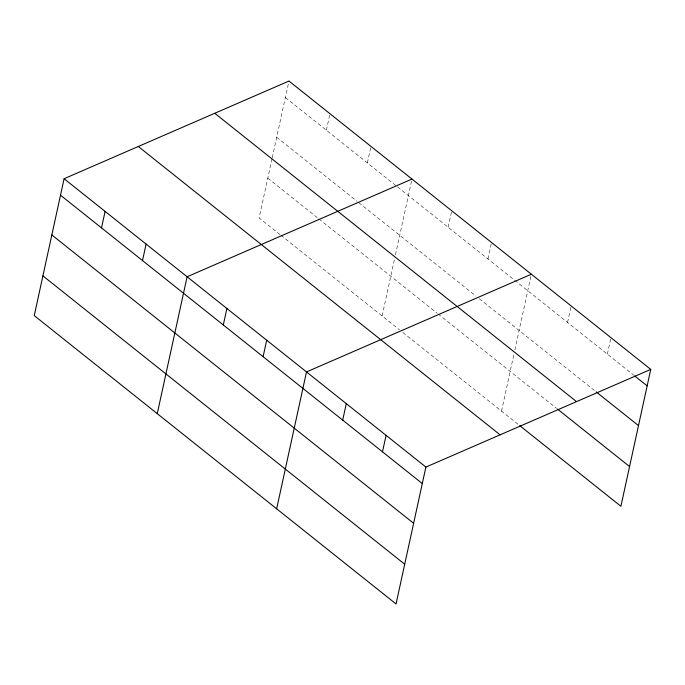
<?xml version="1.0" encoding="UTF-8"?>
<svg xmlns="http://www.w3.org/2000/svg" width="685" height="685" viewBox="0 0 685 685"><rect width="100%" height="100%" fill="white"/><g stroke="black" fill="none" stroke-linecap="round" stroke-linejoin="round"><path stroke-width="0.51" stroke-dasharray="3.42 2.57" d="M272.013 158.749L259.11 217.924L280.028 234.604M272.236 157.73L288.959 81.044M326.368 130.21L329.956 113.727M367.365 162.884L370.962 146.402M382.119 315.965L394.577 258.836M395.468 254.743L411.968 179.085M448.17 227.283L451.766 210.8M487.968 258.998L491.565 242.516M501.514 411.12L513.973 353.991M514.863 349.898L531.354 274.24M567.565 322.438L571.153 305.955M607.355 354.154L610.951 337.671M285.362 97.527L396.658 186.226M397.497 186.894L633.89 375.303M276.697 137.257L357.031 201.287M358.709 202.614L475.989 296.091M479.303 298.728L595.376 391.246M267.775 178.194L317.986 218.207M318.816 218.875L437.218 313.233M438.04 313.901L556.605 408.388M280.867 235.263L399.535 329.845M402.849 332.482L518.922 424.991"/><path stroke-width="1.03" d="M64.099 178.725L34.25 315.614L396.041 603.956L425.89 467.076L650.75 369.386L288.959 81.044L64.099 178.725L425.89 467.076M101.508 227.891L105.096 211.408M142.506 260.565L146.102 244.083M157.259 413.646L187.108 276.766L411.968 179.085M223.31 324.964L226.906 308.481M263.108 356.679L266.696 340.205M276.654 508.801L306.495 371.921L531.354 274.24M342.697 420.119L346.293 403.636M382.495 451.835L386.092 435.352M650.75 369.386L620.901 506.275L519.752 425.659M634.721 375.962L647.154 385.869M596.207 391.906L638.497 425.608M214.756 113.282L576.547 401.624M557.436 409.048L629.566 466.536M138.302 146.496L500.093 434.838M60.503 195.208L422.294 483.559M51.837 234.946L413.629 523.289M42.915 275.875L404.707 564.226"/></g></svg>
